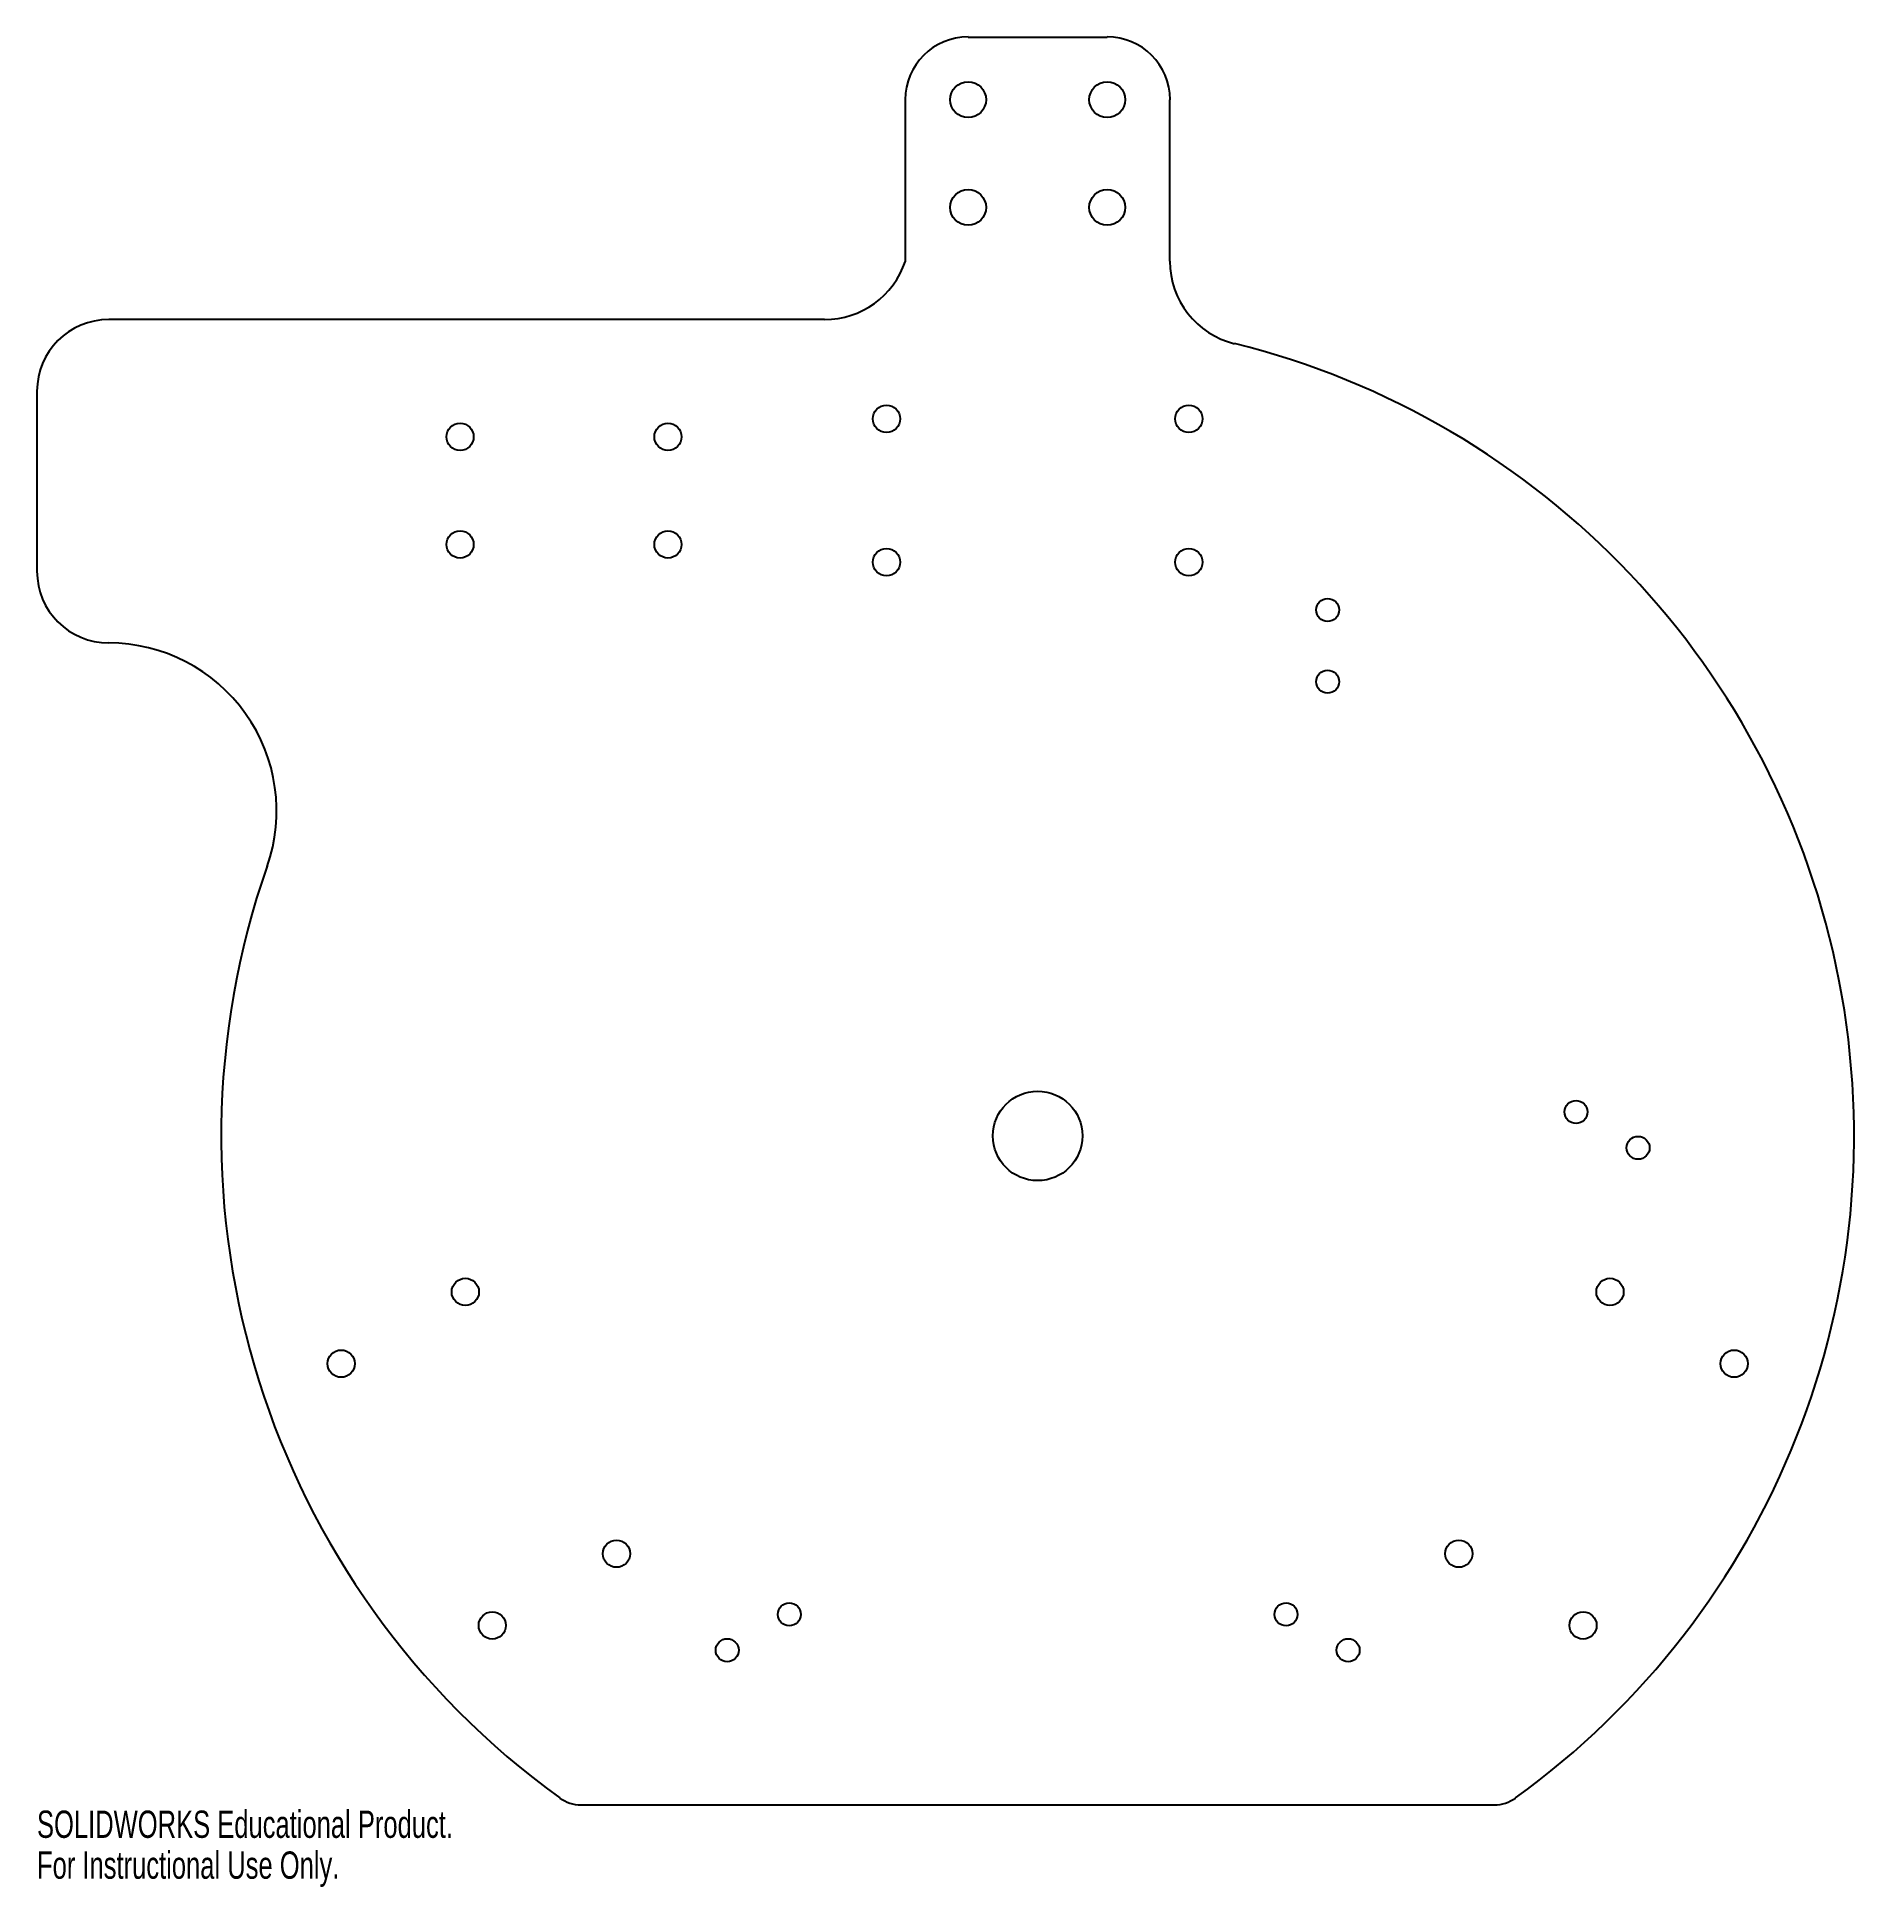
# Model space of a CAD drawing. Header units: inches. Extents: x -7 to 5.7, y -10.8 to 2.1.
import ezdxf

# ---------------------------------------------------------------- set-up
doc = ezdxf.new("R2010")
doc.units = ezdxf.units.IN
doc.header["$MEASUREMENT"] = 0
doc.styles.add('SLDTEXTSTYLE0', font='TXT', dxfattribs={"width": 0.7})

msp = doc.modelspace()

# ---------------------------------------------------------------- linework, layer by layer
at = {"color": 7, "linetype": 'Continuous', "lineweight": 25}
for p, q in [((-0.485, 2.1), (0.485, 2.1)), ((-0.922, 0.537), (-0.922, 1.663)), ((0.922, 0.537), (0.922, 1.663)), ((-1.486, 0.13), (-6.478, 0.13)), ((-6.978, -0.37), (-6.978, -1.625)), ((-3.185, -10.226), (3.185, -10.226))]:
    msp.add_line(p, q, dxfattribs=at)
for centre, radius in [((-0.485, 1.663), 0.125), ((0.485, 1.663), 0.125), ((-0.485, 0.912), 0.125), ((0.485, 0.912), 0.125), ((-1.054, -0.562), 0.095), ((1.054, -0.562), 0.095), ((-4.028, -0.688), 0.095), ((-2.578, -0.688), 0.095), ((-4.028, -1.438), 0.095), ((-2.578, -1.438), 0.095), ((-1.054, -1.562), 0.095), ((1.054, -1.562), 0.095), ((2.022, -1.895), 0.08), ((2.022, -2.395), 0.08), ((0, -5.562), 0.312), ((3.754, -5.395), 0.08), ((4.187, -5.645), 0.08), ((-3.991, -6.65), 0.095), ((3.991, -6.65), 0.095), ((-4.857, -7.15), 0.095), ((4.857, -7.15), 0.095), ((-2.937, -8.475), 0.095), ((2.937, -8.475), 0.095), ((-3.803, -8.975), 0.095), ((-1.732, -8.898), 0.08), ((1.732, -8.898), 0.08), ((3.803, -8.975), 0.095), ((-2.165, -9.148), 0.08), ((2.165, -9.148), 0.08)]:
    msp.add_circle(centre, radius, dxfattribs=at)
for centre, radius, start, end in [((-0.485, 1.663), 0.438, 90, 180), ((0.485, 1.663), 0.438, 0, 90), ((-1.486, 0.723), 0.593, 270, 341.7758), ((1.515, 0.537), 0.593, 180, 256.0495), ((-6.478, -0.37), 0.5, 90, 180), ((0, -5.562), 5.693, 305.8211, 76.0495), ((-6.478, -1.625), 0.5, 180, 270), ((-6.478, -3.296), 1.171, 340.7131, 90), ((0, -5.562), 5.693, 160.7131, 234.1789), ((-3.185, -9.976), 0.25, 234.1789, 270), ((3.185, -9.976), 0.25, 270, 305.8211)]:
    msp.add_arc(centre, radius, start, end, dxfattribs=at)

# ---------------------------------------------------------------- texts
at = {"color": 7, "linetype": 'Continuous', "char_height": 0.1903, "attachment_point": 1, "style": 'SLDTEXTSTYLE0'}
for s, insert in [('SOLIDWORKS Educational Product.', (-6.978, -10.266)), ('For Instructional Use Only.', (-6.978, -10.551))]:
    msp.add_mtext(s, dxfattribs=dict(at, insert=insert))

doc.saveas('drawing.dxf')
